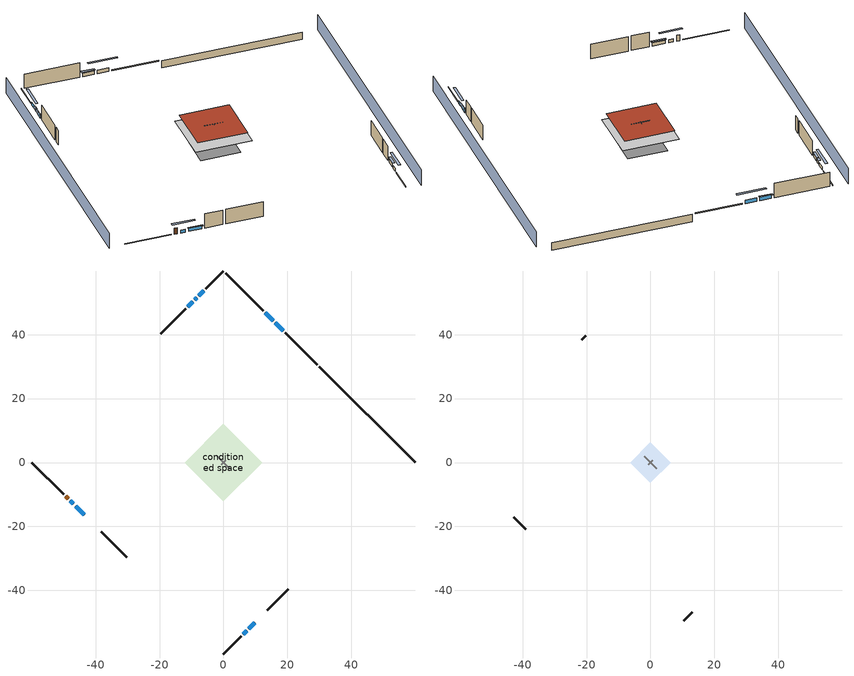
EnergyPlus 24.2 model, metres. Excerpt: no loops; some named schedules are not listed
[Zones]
conditioned space
 floor to garage (Floor1 construction): -6.34,0 0,6.34 6.34,0 0,-6.34 z0.3
 floor adiabatic (AdiabaticFloorConstruction): -12.09,0 0,12.09 12.09,0 0,-12.09 z2.74
 floor foundation (Slab2 construction): -8.55,0 0,8.55 8.55,0 0,-8.55 z-2.13
 wall outside (RimJoist1 construction): 29.3,30.62 19.32,40.59 z0.3:0.61
 wall outside (RimJoist2 construction): 0,-59.92 5.54,-54.38 z0.3:0.61
 wall outside (RimJoist3 construction): -59.92,0 -49.94,-9.98 z0.3:0.61
 wall outside (RimJoist4 construction): 0,59.92 -5.54,54.38 z0.3:0.61
 wall outside (AdiabaticWallConstruction 1): -49.28,-10.64 -48.64,-11.28 z0.3:2.34
 wall outside (AdiabaticWallConstruction): 18.67,41.25 16.21,43.71 / 15.56,44.36 13.1,46.82 / 7.89,-52.03 9.75,-50.17 z0.3:1.46; 6.2,-53.72 7.23,-52.68 / -47.98,-11.94 -46.93,-12.98 z0.3:1.28; -46.28,-13.64 -43.5,-16.42 z0.3:1.37; -6.2,53.72 -7.76,52.15 / -9.62,50.3 -11.19,48.73 z0.3:1.31; -8.42,51.5 -8.97,50.95 z0.3:1.34
 wall outside (Wall3 construction): 12.44,47.48 0.66,59.26 z0.3:5.18
 wall outside (Wall4 construction): 13.64,-46.27 20.19,-39.73 z0.3:5.18
 wall outside (Wall7 construction): -38.31,-21.61 -30.32,-29.6 z0.3:5.18
 wall outside (Wall8 construction): -11.85,48.07 -19.57,40.35 z0.3:5.18
 wall foundation (FoundationWall1 construction): 59.92,0 29.96,29.96 z-2.13:0.3
 wall to garage (Wall5 construction): -1.94,1.94 1.94,-1.94 z0.3:5.18
 wall to garage (Wall6 construction): -0.65,-0.65 0.65,0.65 z0.3:5.18
 window (WindowConstruction): 18.67,41.25 16.21,43.71 z0.3:1.46
 window (WindowConstruction 1): 15.55,44.36 13.1,46.82 z0.3:1.46
 window (WindowConstruction 2): 6.2,-53.72 7.23,-52.69 z0.3:1.28
 window (WindowConstruction 3): 7.89,-52.03 9.74,-50.17 z0.3:1.46
 window (WindowConstruction 4): -47.98,-11.94 -46.94,-12.98 z0.3:1.28
 window (WindowConstruction 5): -46.28,-13.64 -43.5,-16.42 z0.3:1.37
 window (WindowConstruction 6): -6.2,53.72 -7.76,52.16 z0.3:1.31
 window (WindowConstruction 7): -8.42,51.5 -8.97,50.95 z0.3:1.34
 window (WindowConstruction 8): -9.62,50.3 -11.19,48.73 z0.3:1.31
 door (Door): -49.28,-10.64 -48.64,-11.28 z0.3:2.34
 ceiling adiabatic (AdiabaticFloorConstruction): 0,-12.09 12.09,0 0,12.09 -12.09,0 z2.74
 roof outside (Roof1 construction): 0,10.64 -10.64,0 0,-10.64 10.64,0 z5.18
garage
 floor foundation (Slab1 construction): -6.34,0 0,6.34 6.34,0 0,-6.34 z0
 wall outside (Wall1 construction): 10.4,-49.52 12.99,-46.93 z0.3:5.18
 wall outside (Wall2 construction): -42.84,-17.07 -38.97,-20.95 z0.3:5.18
 wall outside (Wall9 construction): -20.23,39.69 -21.52,38.4 z0.3:5.18
shading: 3.23,-63.15 63.15,-3.23 / -3.23,63.15 -63.15,3.23 z0:5.18; 14.27,45.65 20.61,39.31 21.04,39.74 14.7,46.08 z4.21; 12.88,47.04 15.77,44.15 16.2,44.58 13.31,47.47 z1.77; 9.17,-50.75 4.26,-55.66 4.69,-56.09 9.6,-51.18 z4.02; 9.96,-49.96 7.67,-52.24 8.11,-52.68 10.39,-50.39 z1.77; -45,-14.92 -49.92,-10 -50.35,-10.43 -45.43,-15.35 z4.02; -43.29,-16.63 -46.49,-13.42 -46.93,-13.86 -43.72,-17.06 z1.68; -9.7,50.22 -4.26,55.66 -4.69,56.09 -10.13,50.65 z4.05; -9.18,50.74 -8.2,51.71 -8.64,52.14 -9.61,51.17 z1.65; -11.41,48.51 -9.41,50.51 -9.84,50.94 -11.84,48.94 z1.62
[Building]
Building 1: Terrain=Suburbs
[Site:Location]
Portland Intl Arpt_OR: Latitude {deg}=45.59; Longitude {deg}=-122.6; Time Zone {hr}=-8; Elevation {m}=33; Keep Site Location Information=Yes
[Site:GroundTemperature:Shallow]
10.2558, 8.96328, 8.85977, 9.47314, 11.9355, 14.3863, 16.5111, 17.8571, 17.9714, 16.8767, 14.8061, 12.4304
[Site:WaterMainsTemperature]
Calculation Method=Schedule; Temperature Schedule=mains temperature schedule
[Material] Roughness=Rough; Thermal Absorptance=0.9
Name | Thickness {m} | Conductivity {W/m-K} | Density {kg/m3} | Specific Heat {J/kg-K} | Solar Absorptance | Visible Absorptance
asphalt or fiberglass shingles | 0.00635 | 0.162714 | 1121.4 | 1465.45 | 0.85 | 0.85
composite shingle siding | 0.00635 | 0.162714 | 1121.4 | 1465.45 | 0.7 | 0.7
concrete 4.0 in. | 0.1016 | 1.803125 | 2242.8 | 837.4 | 0.7 | 0.7
concrete 8.0 in. | 0.2032 | 1.803125 | 2242.8 | 837.4 | 0.7 | 0.7
door material | 0.04445 | 0.0612267 | 512.64 | 1214.23 | 0.7 | 0.7
floor covering | 0.0127 | 0.0433444 | 54.468 | 1339.84 | 0.6 | 0.6
floor covering 1 | 0.0127 | 0.0450781 | 54.468 | 1339.84 | 0.9 | 0.9
floor rigid ins; wall rigid ins | 0.512978 | 0.029427 | 32.04 | 1214.23 | 0.7 | 0.7
floor stud and cavity | 0.1397 | 0.923637 | 92.3553 | 1139.71 | 0.7 | 0.7
floor stud and cavity 1 | 0.1397 | 1.75129 | 37.0049 | 1207.88 | 0.7 | 0.7
furniture material conditioned space 1; furniture material garage 1 | 0.1524 | 0.115458 | 640.8 | 1214.23 | 0.6 | 0.6
gypsum board | 0.0127 | 0.160291 | 801 | 837.4 | 0.6 | 0.6
gypsum board 1 | 0.0127 | 0.160291 | 801 | 837.4 | 0.7 | 0.7
osb sheathing 0.5 in.; osb sheathing 0.5 in. 1; osb sheathing 0.5 in. 2 | 0.0127 | 0.115458 | 512.64 | 1214.23 | 0.7 | 0.7
osb sheathing 0.75 in. | 0.01905 | 0.115458 | 512.64 | 1214.23 | 0.7 | 0.7
rim joist stud and cavity | 0.0508 | 0.144151 | 50.32683 | 1063.81 | 0.6 | 0.6
roof rigid ins | 0.051816 | 0.029427 | 32.04 | 1214.23 | 0.7 | 0.7
roof stud and cavity | 0.2032 | 0.133729 | 78.34581 | 1123.46 | 0.7 | 0.7
wall stud and cavity | 0.1397 | 0.348479 | 139.0536 | 1170.24 | 0.6 | 0.6
wall stud and cavity 1 | 0.1397 | 0.434317 | 139.0536 | 1170.24 | 0.7 | 0.7
wall stud and cavity 2 | 0.1397 | 0.506836 | 139.0536 | 1170.24 | 0.7 | 0.7
wall stud and cavity 3 | 0.0889 | 0.380278 | 52.3479 | 1209.89 | 0.7 | 0.7
wall stud and cavity 4 | 0.0889 | 0.391764 | 83.0341 | 1211.67 | 0.7 | 0.7
wood siding; wood siding 1 | 0.0254 | 0.102417 | 544.68 | 1172.36 | 0.7 | 0.7
[WindowMaterial:SimpleGlazingSystem]
WindowMaterial: U-Factor {W/m2-K}=2.78222; Solar Heat Gain Coefficient=0.56
[Construction]
AdiabaticFloorConstruction: floor stud and cavity 1, floor rigid ins, osb sheathing 0.75 in., floor covering
AdiabaticWallConstruction: wood siding, wall rigid ins, wall stud and cavity 3, gypsum board
AdiabaticWallConstruction 1: wood siding 1, wall rigid ins, wall stud and cavity 3, gypsum board
Door: door material
Floor1 construction: floor stud and cavity, osb sheathing 0.75 in., floor covering
FoundationWall1 construction: concrete 8.0 in., gypsum board 1
furniture construction conditioned space 1: furniture material conditioned space 1
furniture construction garage 1: furniture material garage 1
PartitionWallConstruction: gypsum board, wall stud and cavity 4, gypsum board
RimJoist1 construction; RimJoist2 construction; RimJoist3 construction; RimJoist4 construction: composite shingle siding, rim joist stud and cavity
Roof1 construction: asphalt or fiberglass shingles, roof rigid ins, osb sheathing 0.75 in., roof stud and cavity, gypsum board
Slab1 construction: concrete 4.0 in.
Slab2 construction: concrete 4.0 in., floor covering 1
Wall1 construction; Wall2 construction: composite shingle siding, osb sheathing 0.5 in., wall stud and cavity
Wall3 construction; Wall4 construction: composite shingle siding, osb sheathing 0.5 in., wall stud and cavity 1, gypsum board
Wall5 construction: osb sheathing 0.5 in. 1, wall stud and cavity 2, gypsum board
Wall6 construction: osb sheathing 0.5 in. 2, wall stud and cavity 2, gypsum board
Wall7 construction; Wall8 construction: composite shingle siding, osb sheathing 0.5 in. 1, wall stud and cavity 1, gypsum board
Wall9 construction: composite shingle siding, osb sheathing 0.5 in. 1, wall stud and cavity
WindowConstruction; WindowConstruction 1; WindowConstruction 2; WindowConstruction 3; WindowConstruction 4; WindowConstruction 5; WindowConstruction 6; WindowConstruction 7; WindowConstruction 8: WindowMaterial
[Zone] Multiplier=1; Part of Total Floor Area=Yes
Name | Volume {m3}
conditioned space | 1265.65
garage | 195.726
[Space]
Name | Zone | Volume {m3}
conditioned space 1 | conditioned space | 1265.65
garage 1 | garage | 195.726
[SurfaceProperty:ExposedFoundationPerimeter] Exposed Perimeter Calculation Method=TotalExposedPerimeter
Name | Total Exposed Perimeter {m}
Slab2 | 42.3672
Slab1 | 21.9456
[SurfaceProperty:IncidentSolarMultiplier] Incident Solar Multiplier=1; Incident Solar Multiplier Schedule=trans schedule winter=0.85 summer=0.7
Window1; Window2; Window3; Window4; Window5; Window6; Window7; Window8; Window9
[InternalMass]
Name | Construction | Zone or ZoneList | Space or SpaceList | Surface Area {m2}
furniture mass conditioned space 1 | furniture construction conditioned space 1 | conditioned space | conditioned space 1 | 207.62
partition wall mass | PartitionWallConstruction | conditioned space | conditioned space 1 | 519.049
furniture mass garage 1 | furniture construction garage 1 | garage | garage 1 | 8.02682
[Lights] Design Level Calculation Method=LightingLevel; Return Air Fraction=0; Fraction Radiant=0.6; Fraction Visible=0.2; Fraction Replaceable=1
Name | Zone or ZoneList or Space or SpaceList | Schedule | Lighting Level {W}
interior lighting | conditioned space 1 | lighting_interior | 3248.39
garage lighting | garage 1 | lighting_garage | 61.4764
[People]
occupants: Zone or ZoneList or Space or SpaceList=conditioned space 1; Number of People Schedule=occupants; Number of People Calculation Method=People; Number of People=2; Fraction Radiant=0.314171; Sensible Heat Fraction=0.56303; Activity Level Schedule=occupants activity schedule; Carbon Dioxide Generation Rate {m3/s-W}=0; Enable ASHRAE 55 Comfort Warnings=No; Mean Radiant Temperature Calculation Type=EnclosureAveraged
[ElectricEquipment] Design Level Calculation Method=EquipmentLevel
Name | Zone or ZoneList or Space or SpaceList | Schedule | Design Level {W} | Fraction Latent | Fraction Radiant | Fraction Lost
ceiling fan | conditioned space 1 | ceiling_fan | 17.6319 | 0 | 0.558 | 0
clothes dryer | conditioned space 1 | clothes_dryer | 4628.13 | 0.015 | 0.081 | 0.85
clothes washer | conditioned space 1 | clothes_washer | 460.882 | 0.03 | 0.162 | 0.7
cooking range | conditioned space 1 | cooking_range | 116.581 | 0.16 | 0.384 | 0.2
dishwasher | conditioned space 1 | dishwasher | 829.527 | 0.3 | 0.18 | 0.4
fridge | conditioned space 1 | fridge schedule | 49.4292 | 0 | 0.6 | 0
mech vent bath fan 0 | conditioned space 1 | mech vent bath fan 0 schedule | 30 | 0 | 0 | 1
mech vent house fan | conditioned space 1 | mech vent house fan schedule | 0 | 0 | 0 | 1
mech vent house fan cfis | conditioned space 1 | mech vent house fan cfis schedule | 0 | 0 | 0 | 0
mech vent range fan 0 | conditioned space 1 | mech vent range fan 0 schedule | 30 | 0 | 0 | 1
misc plug loads | conditioned space 1 | plug_loads_other | 555.55 | 0.021 | 0.558 | 0.049
misc tv | conditioned space 1 | plug_loads_tv | 762.836 | 0 | 0.6 | 0
whole house fan | conditioned space 1 | Always On Discrete | 0 | 0 | 0 | 1
freezer | garage 1 | freezer schedule | 194.914 | 0 | 0.6 | 0
fridge 1 | garage 1 | fridge schedule 1 | 100.822 | 0 | 0.6 | 0
[OtherEquipment] Zone or ZoneList or Space or SpaceList=conditioned space 1; Design Level Calculation Method=EquipmentLevel
Name | Fuel Type | Schedule | Design Level {W} | Fraction Latent | Fraction Radiant | Fraction Lost
clothes dryer 1 | Electricity | clothes_dryer | 0 | 0.015 | 0.081 | 0.85
cooking range 1 | NaturalGas | cooking_range | 3416.65 | 0.16 | 0.384 | 0.2
general water use latent | None | general water use schedule | 44.1266 | 1 | 0 | 0
general water use sensible | None | general water use schedule | -43.4886 | 0 | 0.6 | 0
mech vent house fan latent load; water heater lat | None | Always On Discrete | 0 | 1 | 0 | 0
mech vent house fan sensible load; water heater sens | None | Always On Discrete | 0 | 0 | 0 | 0
water heater energy adjustment1 | Electricity | Always On Discrete | 0.01 | 0 | 0 | 1
[ZoneInfiltration:DesignFlowRate] Zone or ZoneList or Space or SpaceList=conditioned space 1; Schedule=Always On Discrete; Design Flow Rate Calculation Method=Flow/Zone; Design Flow Rate {m3/s}=0
infil flow; natural vent flow; whole house fan flow
[ZoneInfiltration:EffectiveLeakageArea]
infil garage 1: Zone or Space=garage 1; Schedule=Always On Discrete; Effective Air Leakage Area {cm2}=163.102; Stack Coefficient=0.000129147; Wind Coefficient=4.64657e-05
[Foundation:Kiva] Wall Depth Below Slab {m}=0.2032
Name | Initial Indoor Air Temperature {C} | Wall Height Above Grade {m}
Foundation Kiva 1 | 13.4258 | 0.1016
Foundation Kiva 2 | 20.5556 | 0.3048
[Foundation:Kiva:Settings]
Soil Conductivity {W/m-K}=1.3848; Soil Density {kg/m3}=1842.3; Soil Specific Heat {J/kg-K}=418.7; Ground Solar Absorptivity=0.9; Ground Thermal Absorptivity=0.9; Ground Surface Roughness {m}=0.03; Far-Field Width {m}=40; Deep-Ground Boundary Condition=ZeroFlux; Deep-Ground Depth {m}=40; Minimum Cell Dimension {m}=0.2; Maximum Cell Growth Coefficient=3; Simulation Timestep=Timestep
[Exterior:Lights]
exterior lighting: Schedule=exterior lighting schedule; Design Level {W}=87.3025
[EnergyManagementSystem:Sensor]
fridge_tin_s_1: Output:Variable or Output:Meter Index Key=garage; Output:Variable or Output:Meter=Zone Mean Air Temperature
[Schedule:Day:Interval]
trans schedule winter=0.85 summer=0.7 day; trans schedule winter=0.85 summer=0.7 day 2: No, 24:00, 0.85
trans schedule winter=0.85 summer=0.7 day 1: No, 24:00, 0.7
trans schedule winter=0.85 summer=0.7 default day; mech vent bath fan 0 schedule default day; mech vent range fan 0 schedule default day; freezer schedule default day: No, 24:00, 0
mech vent bath fan 0 schedule day: No, 07:00, 0, 08:00, 1, 24:00, 0
mech vent range fan 0 schedule day: No, 18:00, 0, 19:00, 1, 24:00, 0
freezer schedule day: No, 01:00, 0.610949, 02:00, 0.595675, 03:00, 0.580401, 04:00, 0.565128, 06:00, 0.549854, 07:00, 0.580401, 08:00, 0.610949, 10:00, 0.626223, 12:00, 0.610949, 15:00, 0.641496, 16:00, 0.626223, 17:00, 0.672044, 18:00, 0.733139, 19:00, 0.763686, 20:00, 0.733139, 21:00, 0.717865, 22:00, 0.702591, 23:00, 0.672044, 24:00, 0.626223
freezer schedule day 1: No, 01:00, 0.609489, 02:00, 0.594252, 03:00, 0.579015, 04:00, 0.563777, 06:00, 0.54854, 07:00, 0.579015, 08:00, 0.609489, 10:00, 0.624726, 12:00, 0.609489, 15:00, 0.639964, 16:00, 0.624726, 17:00, 0.670438, 18:00, 0.731387, 19:00, 0.761861, 20:00, 0.731387, 21:00, 0.71615, 22:00, 0.700912, 23:00, 0.670438, 24:00, 0.624726
freezer schedule day 2: No, 01:00, 0.791241, 02:00, 0.77146, 03:00, 0.751679, 04:00, 0.731898, 06:00, 0.712117, 07:00, 0.751679, 08:00, 0.791241, 10:00, 0.811022, 12:00, 0.791241, 15:00, 0.830803, 16:00, 0.811022, 17:00, 0.870365, 18:00, 0.949489, 19:00, 0.989051, 20:00, 0.949489, 21:00, 0.929708, 22:00, 0.909927, 23:00, 0.870365, 24:00, 0.811022
[Schedule:Week:Daily]
trans schedule winter=0.85 summer=0.7 Week Rule - Jan1-May26: trans schedule winter=0.85 summer=0.7 day, trans schedule winter=0.85 summer=0.7 day, trans schedule winter=0.85 summer=0.7 day, trans schedule winter=0.85 summer=0.7 day, trans schedule winter=0.85 summer=0.7 day, trans schedule winter=0.85 summer=0.7 day, trans schedule winter=0.85 summer=0.7 day, trans schedule winter=0.85 summer=0.7 default day, trans schedule winter=0.85 summer=0.7 default day, trans schedule winter=0.85 summer=0.7 default day, trans schedule winter=0.85 summer=0.7 default day, trans schedule winter=0.85 summer=0.7 default day
trans schedule winter=0.85 summer=0.7 Week Rule - May27-Jun2: trans schedule winter=0.85 summer=0.7 day, trans schedule winter=0.85 summer=0.7 day, trans schedule winter=0.85 summer=0.7 day, trans schedule winter=0.85 summer=0.7 day, trans schedule winter=0.85 summer=0.7 day, trans schedule winter=0.85 summer=0.7 day 1, trans schedule winter=0.85 summer=0.7 day 1, trans schedule winter=0.85 summer=0.7 default day, trans schedule winter=0.85 summer=0.7 default day, trans schedule winter=0.85 summer=0.7 default day, trans schedule winter=0.85 summer=0.7 default day, trans schedule winter=0.85 summer=0.7 default day
trans schedule winter=0.85 summer=0.7 Week Rule - Jun3-Sep29: trans schedule winter=0.85 summer=0.7 day 1, trans schedule winter=0.85 summer=0.7 day 1, trans schedule winter=0.85 summer=0.7 day 1, trans schedule winter=0.85 summer=0.7 day 1, trans schedule winter=0.85 summer=0.7 day 1, trans schedule winter=0.85 summer=0.7 day 1, trans schedule winter=0.85 summer=0.7 day 1, trans schedule winter=0.85 summer=0.7 default day, trans schedule winter=0.85 summer=0.7 default day, trans schedule winter=0.85 summer=0.7 default day, trans schedule winter=0.85 summer=0.7 default day, trans schedule winter=0.85 summer=0.7 default day
trans schedule winter=0.85 summer=0.7 Week Rule - Sep30-Oct6: trans schedule winter=0.85 summer=0.7 day 1, trans schedule winter=0.85 summer=0.7 day 2, trans schedule winter=0.85 summer=0.7 day 2, trans schedule winter=0.85 summer=0.7 day 2, trans schedule winter=0.85 summer=0.7 day 2, trans schedule winter=0.85 summer=0.7 day 2, trans schedule winter=0.85 summer=0.7 day 2, trans schedule winter=0.85 summer=0.7 default day, trans schedule winter=0.85 summer=0.7 default day, trans schedule winter=0.85 summer=0.7 default day, trans schedule winter=0.85 summer=0.7 default day, trans schedule winter=0.85 summer=0.7 default day
trans schedule winter=0.85 summer=0.7 Week Rule - Oct7-Dec31: trans schedule winter=0.85 summer=0.7 day 2, trans schedule winter=0.85 summer=0.7 day 2, trans schedule winter=0.85 summer=0.7 day 2, trans schedule winter=0.85 summer=0.7 day 2, trans schedule winter=0.85 summer=0.7 day 2, trans schedule winter=0.85 summer=0.7 day 2, trans schedule winter=0.85 summer=0.7 day 2, trans schedule winter=0.85 summer=0.7 default day, trans schedule winter=0.85 summer=0.7 default day, trans schedule winter=0.85 summer=0.7 default day, trans schedule winter=0.85 summer=0.7 default day, trans schedule winter=0.85 summer=0.7 default day
mech vent bath fan 0 schedule Week Rule - Jan1-Dec31: mech vent bath fan 0 schedule day, mech vent bath fan 0 schedule day, mech vent bath fan 0 schedule day, mech vent bath fan 0 schedule day, mech vent bath fan 0 schedule day, mech vent bath fan 0 schedule day, mech vent bath fan 0 schedule day, mech vent bath fan 0 schedule default day, mech vent bath fan 0 schedule default day, mech vent bath fan 0 schedule default day, mech vent bath fan 0 schedule default day, mech vent bath fan 0 schedule default day
mech vent range fan 0 schedule Week Rule - Jan1-Dec31: mech vent range fan 0 schedule day, mech vent range fan 0 schedule day, mech vent range fan 0 schedule day, mech vent range fan 0 schedule day, mech vent range fan 0 schedule day, mech vent range fan 0 schedule day, mech vent range fan 0 schedule day, mech vent range fan 0 schedule default day, mech vent range fan 0 schedule default day, mech vent range fan 0 schedule default day, mech vent range fan 0 schedule default day, mech vent range fan 0 schedule default day
general water use schedule Week Rule - Jan1-Dec31: general water use schedule day, general water use schedule day, general water use schedule day, general water use schedule day, general water use schedule day, general water use schedule day, general water use schedule day, general water use schedule default day, general water use schedule default day, general water use schedule default day, general water use schedule default day, general water use schedule default day
freezer schedule Week Rule - Jan1-Jan27: freezer schedule day, freezer schedule day, freezer schedule day, freezer schedule day, freezer schedule day, freezer schedule day, freezer schedule day, freezer schedule default day, freezer schedule default day, freezer schedule default day, freezer schedule default day, freezer schedule default day
freezer schedule Week Rule - Jan28-Feb3: freezer schedule day, freezer schedule day, freezer schedule day, freezer schedule day, freezer schedule day 1, freezer schedule day 1, freezer schedule day 1, freezer schedule default day, freezer schedule default day, freezer schedule default day, freezer schedule default day, freezer schedule default day
freezer schedule Week Rule - Feb4-Feb24: freezer schedule day 1, freezer schedule day 1, freezer schedule day 1, freezer schedule day 1, freezer schedule day 1, freezer schedule day 1, freezer schedule day 1, freezer schedule default day, freezer schedule default day, freezer schedule default day, freezer schedule default day, freezer schedule default day
freezer schedule Week Rule - Feb25-Mar3: freezer schedule day 1, freezer schedule day 1, freezer schedule day 1, freezer schedule day 1, freezer schedule day 2, freezer schedule day 2, freezer schedule day 2, freezer schedule default day, freezer schedule default day, freezer schedule default day, freezer schedule default day, freezer schedule default day
freezer schedule Week Rule - Mar4-May26: freezer schedule day 2, freezer schedule day 2, freezer schedule day 2, freezer schedule day 2, freezer schedule day 2, freezer schedule day 2, freezer schedule day 2, freezer schedule default day, freezer schedule default day, freezer schedule default day, freezer schedule default day, freezer schedule default day
freezer schedule Week Rule - May27-Jun2: freezer schedule day 2, freezer schedule day 2, freezer schedule day 2, freezer schedule day 2, freezer schedule day 2, freezer schedule day 3, freezer schedule day 3, freezer schedule default day, freezer schedule default day, freezer schedule default day, freezer schedule default day, freezer schedule default day
freezer schedule Week Rule - Jun3-Sep29: freezer schedule day 3, freezer schedule day 3, freezer schedule day 3, freezer schedule day 3, freezer schedule day 3, freezer schedule day 3, freezer schedule day 3, freezer schedule default day, freezer schedule default day, freezer schedule default day, freezer schedule default day, freezer schedule default day
freezer schedule Week Rule - Sep30-Oct6: freezer schedule day 3, freezer schedule day 4, freezer schedule day 4, freezer schedule day 4, freezer schedule day 4, freezer schedule day 4, freezer schedule day 4, freezer schedule default day, freezer schedule default day, freezer schedule default day, freezer schedule default day, freezer schedule default day
freezer schedule Week Rule - Oct7-Oct27: freezer schedule day 4, freezer schedule day 4, freezer schedule day 4, freezer schedule day 4, freezer schedule day 4, freezer schedule day 4, freezer schedule day 4, freezer schedule default day, freezer schedule default day, freezer schedule default day, freezer schedule default day, freezer schedule default day
freezer schedule Week Rule - Oct28-Nov3: freezer schedule day 4, freezer schedule day 4, freezer schedule day 4, freezer schedule day 4, freezer schedule day 5, freezer schedule day 5, freezer schedule day 5, freezer schedule default day, freezer schedule default day, freezer schedule default day, freezer schedule default day, freezer schedule default day
freezer schedule Week Rule - Nov4-Nov24: freezer schedule day 5, freezer schedule day 5, freezer schedule day 5, freezer schedule day 5, freezer schedule day 5, freezer schedule day 5, freezer schedule day 5, freezer schedule default day, freezer schedule default day, freezer schedule default day, freezer schedule default day, freezer schedule default day
freezer schedule Week Rule - Nov25-Dec1: freezer schedule day 5, freezer schedule day 5, freezer schedule day 5, freezer schedule day 5, freezer schedule day 5, freezer schedule day 5, freezer schedule day 6, freezer schedule default day, freezer schedule default day, freezer schedule default day, freezer schedule default day, freezer schedule default day
freezer schedule Week Rule - Dec2-Dec31: freezer schedule day 6, freezer schedule day 6, freezer schedule day 6, freezer schedule day 6, freezer schedule day 6, freezer schedule day 6, freezer schedule day 6, freezer schedule default day, freezer schedule default day, freezer schedule default day, freezer schedule default day, freezer schedule default day
exterior lighting schedule Week Rule - Jan1-Jan27: exterior lighting schedule day, exterior lighting schedule day, exterior lighting schedule day, exterior lighting schedule day, exterior lighting schedule day, exterior lighting schedule day, exterior lighting schedule day, exterior lighting schedule default day, exterior lighting schedule default day, exterior lighting schedule default day, exterior lighting schedule default day, exterior lighting schedule default day
exterior lighting schedule Week Rule - Jan28-Feb3: exterior lighting schedule day, exterior lighting schedule day, exterior lighting schedule day, exterior lighting schedule day, exterior lighting schedule day 1, exterior lighting schedule day 1, exterior lighting schedule day 1, exterior lighting schedule default day, exterior lighting schedule default day, exterior lighting schedule default day, exterior lighting schedule default day, exterior lighting schedule default day
exterior lighting schedule Week Rule - Feb4-Feb24: exterior lighting schedule day 1, exterior lighting schedule day 1, exterior lighting schedule day 1, exterior lighting schedule day 1, exterior lighting schedule day 1, exterior lighting schedule day 1, exterior lighting schedule day 1, exterior lighting schedule default day, exterior lighting schedule default day, exterior lighting schedule default day, exterior lighting schedule default day, exterior lighting schedule default day
exterior lighting schedule Week Rule - Feb25-Mar3: exterior lighting schedule day 1, exterior lighting schedule day 1, exterior lighting schedule day 1, exterior lighting schedule day 1, exterior lighting schedule day 2, exterior lighting schedule day 2, exterior lighting schedule day 2, exterior lighting schedule default day, exterior lighting schedule default day, exterior lighting schedule default day, exterior lighting schedule default day, exterior lighting schedule default day
exterior lighting schedule Week Rule - Mar4-Mar31: exterior lighting schedule day 2, exterior lighting schedule day 2, exterior lighting schedule day 2, exterior lighting schedule day 2, exterior lighting schedule day 2, exterior lighting schedule day 2, exterior lighting schedule day 2, exterior lighting schedule default day, exterior lighting schedule default day, exterior lighting schedule default day, exterior lighting schedule default day, exterior lighting schedule default day
exterior lighting schedule Week Rule - Apr1-Apr28: exterior lighting schedule day 3, exterior lighting schedule day 3, exterior lighting schedule day 3, exterior lighting schedule day 3, exterior lighting schedule day 3, exterior lighting schedule day 3, exterior lighting schedule day 3, exterior lighting schedule default day, exterior lighting schedule default day, exterior lighting schedule default day, exterior lighting schedule default day, exterior lighting schedule default day
exterior lighting schedule Week Rule - Apr29-May5: exterior lighting schedule day 3, exterior lighting schedule day 3, exterior lighting schedule day 4, exterior lighting schedule day 4, exterior lighting schedule day 4, exterior lighting schedule day 4, exterior lighting schedule day 4, exterior lighting schedule default day, exterior lighting schedule default day, exterior lighting schedule default day, exterior lighting schedule default day, exterior lighting schedule default day
exterior lighting schedule Week Rule - May6-May26: exterior lighting schedule day 4, exterior lighting schedule day 4, exterior lighting schedule day 4, exterior lighting schedule day 4, exterior lighting schedule day 4, exterior lighting schedule day 4, exterior lighting schedule day 4, exterior lighting schedule default day, exterior lighting schedule default day, exterior lighting schedule default day, exterior lighting schedule default day, exterior lighting schedule default day
exterior lighting schedule Week Rule - May27-Jun2: exterior lighting schedule day 4, exterior lighting schedule day 4, exterior lighting schedule day 4, exterior lighting schedule day 4, exterior lighting schedule day 4, exterior lighting schedule day 5, exterior lighting schedule day 5, exterior lighting schedule default day, exterior lighting schedule default day, exterior lighting schedule default day, exterior lighting schedule default day, exterior lighting schedule default day
exterior lighting schedule Week Rule - Jun3-Jun30: exterior lighting schedule day 5, exterior lighting schedule day 5, exterior lighting schedule day 5, exterior lighting schedule day 5, exterior lighting schedule day 5, exterior lighting schedule day 5, exterior lighting schedule day 5, exterior lighting schedule default day, exterior lighting schedule default day, exterior lighting schedule default day, exterior lighting schedule default day, exterior lighting schedule default day
exterior lighting schedule Week Rule - Jul1-Jul28: exterior lighting schedule day 6, exterior lighting schedule day 6, exterior lighting schedule day 6, exterior lighting schedule day 6, exterior lighting schedule day 6, exterior lighting schedule day 6, exterior lighting schedule day 6, exterior lighting schedule default day, exterior lighting schedule default day, exterior lighting schedule default day, exterior lighting schedule default day, exterior lighting schedule default day
exterior lighting schedule Week Rule - Jul29-Aug4: exterior lighting schedule day 6, exterior lighting schedule day 6, exterior lighting schedule day 6, exterior lighting schedule day 7, exterior lighting schedule day 7, exterior lighting schedule day 7, exterior lighting schedule day 7, exterior lighting schedule default day, exterior lighting schedule default day, exterior lighting schedule default day, exterior lighting schedule default day, exterior lighting schedule default day
exterior lighting schedule Week Rule - Aug5-Aug25: exterior lighting schedule day 7, exterior lighting schedule day 7, exterior lighting schedule day 7, exterior lighting schedule day 7, exterior lighting schedule day 7, exterior lighting schedule day 7, exterior lighting schedule day 7, exterior lighting schedule default day, exterior lighting schedule default day, exterior lighting schedule default day, exterior lighting schedule default day, exterior lighting schedule default day
exterior lighting schedule Week Rule - Aug26-Sep1: exterior lighting schedule day 7, exterior lighting schedule day 7, exterior lighting schedule day 7, exterior lighting schedule day 7, exterior lighting schedule day 7, exterior lighting schedule day 7, exterior lighting schedule day 8, exterior lighting schedule default day, exterior lighting schedule default day, exterior lighting schedule default day, exterior lighting schedule default day, exterior lighting schedule default day
exterior lighting schedule Week Rule - Sep2-Sep29: exterior lighting schedule day 8, exterior lighting schedule day 8, exterior lighting schedule day 8, exterior lighting schedule day 8, exterior lighting schedule day 8, exterior lighting schedule day 8, exterior lighting schedule day 8, exterior lighting schedule default day, exterior lighting schedule default day, exterior lighting schedule default day, exterior lighting schedule default day, exterior lighting schedule default day
exterior lighting schedule Week Rule - Sep30-Oct6: exterior lighting schedule day 8, exterior lighting schedule day 9, exterior lighting schedule day 9, exterior lighting schedule day 9, exterior lighting schedule day 9, exterior lighting schedule day 9, exterior lighting schedule day 9, exterior lighting schedule default day, exterior lighting schedule default day, exterior lighting schedule default day, exterior lighting schedule default day, exterior lighting schedule default day
exterior lighting schedule Week Rule - Oct7-Oct27: exterior lighting schedule day 9, exterior lighting schedule day 9, exterior lighting schedule day 9, exterior lighting schedule day 9, exterior lighting schedule day 9, exterior lighting schedule day 9, exterior lighting schedule day 9, exterior lighting schedule default day, exterior lighting schedule default day, exterior lighting schedule default day, exterior lighting schedule default day, exterior lighting schedule default day
exterior lighting schedule Week Rule - Oct28-Nov3: exterior lighting schedule day 9, exterior lighting schedule day 9, exterior lighting schedule day 9, exterior lighting schedule day 9, exterior lighting schedule day 10, exterior lighting schedule day 10, exterior lighting schedule day 10, exterior lighting schedule default day, exterior lighting schedule default day, exterior lighting schedule default day, exterior lighting schedule default day, exterior lighting schedule default day
exterior lighting schedule Week Rule - Nov4-Nov24: exterior lighting schedule day 10, exterior lighting schedule day 10, exterior lighting schedule day 10, exterior lighting schedule day 10, exterior lighting schedule day 10, exterior lighting schedule day 10, exterior lighting schedule day 10, exterior lighting schedule default day, exterior lighting schedule default day, exterior lighting schedule default day, exterior lighting schedule default day, exterior lighting schedule default day
exterior lighting schedule Week Rule - Nov25-Dec1: exterior lighting schedule day 10, exterior lighting schedule day 10, exterior lighting schedule day 10, exterior lighting schedule day 10, exterior lighting schedule day 10, exterior lighting schedule day 10, exterior lighting schedule day 11, exterior lighting schedule default day, exterior lighting schedule default day, exterior lighting schedule default day, exterior lighting schedule default day, exterior lighting schedule default day
exterior lighting schedule Week Rule - Dec2-Dec31: exterior lighting schedule day 11, exterior lighting schedule day 11, exterior lighting schedule day 11, exterior lighting schedule day 11, exterior lighting schedule day 11, exterior lighting schedule day 11, exterior lighting schedule day 11, exterior lighting schedule default day, exterior lighting schedule default day, exterior lighting schedule default day, exterior lighting schedule default day, exterior lighting schedule default day
[Schedule:Year]
trans schedule winter=0.85 summer=0.7: trans schedule winter=0.85 summer=0.7 Week Rule - Jan1-May26, 1, 1, 5, 26, trans schedule winter=0.85 summer=0.7 Week Rule - May27-Jun2, 5, 27, 6, 2, trans schedule winter=0.85 summer=0.7 Week Rule - Jun3-Sep29, 6, 3, 9, 29, trans schedule winter=0.85 summer=0.7 Week Rule - Sep30-Oct6, 9, 30, 10, 6, trans schedule winter=0.85 summer=0.7 Week Rule - Oct7-Dec31, 10, 7, 12, 31
mech vent bath fan 0 schedule: mech vent bath fan 0 schedule Week Rule - Jan1-Dec31, 1, 1, 12, 31
mech vent range fan 0 schedule: mech vent range fan 0 schedule Week Rule - Jan1-Dec31, 1, 1, 12, 31
general water use schedule: general water use schedule Week Rule - Jan1-Dec31, 1, 1, 12, 31
freezer schedule: freezer schedule Week Rule - Jan1-Jan27, 1, 1, 1, 27, freezer schedule Week Rule - Jan28-Feb3, 1, 28, 2, 3, freezer schedule Week Rule - Feb4-Feb24, 2, 4, 2, 24, freezer schedule Week Rule - Feb25-Mar3, 2, 25, 3, 3, freezer schedule Week Rule - Mar4-May26, 3, 4, 5, 26, freezer schedule Week Rule - May27-Jun2, 5, 27, 6, 2, freezer schedule Week Rule - Jun3-Sep29, 6, 3, 9, 29, freezer schedule Week Rule - Sep30-Oct6, 9, 30, 10, 6, freezer schedule Week Rule - Oct7-Oct27, 10, 7, 10, 27, freezer schedule Week Rule - Oct28-Nov3, 10, 28, 11, 3, freezer schedule Week Rule - Nov4-Nov24, 11, 4, 11, 24, freezer schedule Week Rule - Nov25-Dec1, 11, 25, 12, 1, freezer schedule Week Rule - Dec2-Dec31, 12, 2, 12, 31
exterior lighting schedule: exterior lighting schedule Week Rule - Jan1-Jan27, 1, 1, 1, 27, exterior lighting schedule Week Rule - Jan28-Feb3, 1, 28, 2, 3, exterior lighting schedule Week Rule - Feb4-Feb24, 2, 4, 2, 24, exterior lighting schedule Week Rule - Feb25-Mar3, 2, 25, 3, 3, exterior lighting schedule Week Rule - Mar4-Mar31, 3, 4, 3, 31, exterior lighting schedule Week Rule - Apr1-Apr28, 4, 1, 4, 28, exterior lighting schedule Week Rule - Apr29-May5, 4, 29, 5, 5, exterior lighting schedule Week Rule - May6-May26, 5, 6, 5, 26, exterior lighting schedule Week Rule - May27-Jun2, 5, 27, 6, 2, exterior lighting schedule Week Rule - Jun3-Jun30, 6, 3, 6, 30, exterior lighting schedule Week Rule - Jul1-Jul28, 7, 1, 7, 28, exterior lighting schedule Week Rule - Jul29-Aug4, 7, 29, 8, 4, exterior lighting schedule Week Rule - Aug5-Aug25, 8, 5, 8, 25, exterior lighting schedule Week Rule - Aug26-Sep1, 8, 26, 9, 1, exterior lighting schedule Week Rule - Sep2-Sep29, 9, 2, 9, 29, exterior lighting schedule Week Rule - Sep30-Oct6, 9, 30, 10, 6, exterior lighting schedule Week Rule - Oct7-Oct27, 10, 7, 10, 27, exterior lighting schedule Week Rule - Oct28-Nov3, 10, 28, 11, 3, exterior lighting schedule Week Rule - Nov4-Nov24, 11, 4, 11, 24, exterior lighting schedule Week Rule - Nov25-Dec1, 11, 25, 12, 1, exterior lighting schedule Week Rule - Dec2-Dec31, 12, 2, 12, 31
[Schedule:File] File=in.schedules.csv; Rows to Skip at Top=1; Number of Hours of Data=8760; Column Separator=Comma; Interpolate to Timestep=Yes; Minutes per Item=15; Adjust Schedule for Daylight Savings=Yes
Name | Column Number
lighting_interior | 5
occupants | 1
ceiling_fan | 4
clothes_dryer | 11
clothes_washer | 10
cooking_range | 12
dishwasher | 8
plug_loads_other | 2
plug_loads_tv | 3
lighting_garage | 6
[Schedule:Constant]
Name | Hourly Value
occupants activity schedule | 117.228
fridge schedule; fridge schedule 1 | 0
mech vent house fan schedule; mech vent house fan cfis schedule; Always On Discrete | 1
[Schedule:Compact]
mains temperature schedule: Through: 01/01, For: AllDays, Until: 24:00, 13.0633, Through: 01/02, For: AllDays, Until: 24:00, 13.0189, Through: 01/03, For: AllDays, Until: 24:00, 12.975, Through: 01/04, For: AllDays, Until: 24:00, 12.9328, Through: 01/05, For: AllDays, Until: 24:00, 12.8917, Through: 01/06, For: AllDays, Until: 24:00, 12.8517, Through: 01/07, For: AllDays, Until: 24:00, 12.8122, Through: 01/08, For: AllDays, Until: 24:00, 12.7744, Through: 01/09, For: AllDays, Until: 24:00, 12.7378, Through: 01/10, For: AllDays, Until: 24:00, 12.7017, Through: 01/11, For: AllDays, Until: 24:00, 12.6672, Through: 01/12, For: AllDays, Until: 24:00, 12.6339, Through: 01/13, For: AllDays, Until: 24:00, 12.6017, Through: 01/14, For: AllDays, Until: 24:00, 12.5706, Through: 01/15, For: AllDays, Until: 24:00, 12.5411, Through: 01/16, For: AllDays, Until: 24:00, 12.5122, Through: 01/17, For: AllDays, Until: 24:00, 12.485, Through: 01/18, For: AllDays, Until: 24:00, 12.4583, Through: 01/19, For: AllDays, Until: 24:00, 12.4333, Through: 01/20, For: AllDays, Until: 24:00, 12.41, Through: 01/21, For: AllDays, Until: 24:00, 12.3872, Through: 01/22, For: AllDays, Until: 24:00, 12.3661, Through: 01/23, For: AllDays, Until: 24:00, 12.3456, Through: 01/24, For: AllDays, Until: 24:00, 12.3272, Through: 01/25, For: AllDays, Until: 24:00, 12.3094, Through: 01/26, For: AllDays, Until: 24:00, 12.2933, Through: 01/27, For: AllDays, Until: 24:00, 12.2783, Through: 01/28, For: AllDays, Until: 24:00, 12.2644, Through: 01/29, For: AllDays, Until: 24:00, 12.2517, Through: 01/30, For: AllDays, Until: 24:00, 12.2406, Through: 01/31, For: AllDays, Until: 24:00, 12.2306, Through: 02/01, For: AllDays, Until: 24:00, 12.2222, Through: 02/02, For: AllDays, Until: 24:00, 12.215, Through: 02/03, For: AllDays, Until: 24:00, 12.2089, Through: 02/04, For: AllDays, Until: 24:00, 12.2039, Through: 02/05, For: AllDays, Until: 24:00, 12.2006, Through: 02/06, For: AllDays, Until: 24:00, 12.1983, Through: 02/07, For: AllDays, Until: 24:00, 12.1978, Through: 02/08, For: AllDays, Until: 24:00, 12.1978, Through: 02/09, For: AllDays, Until: 24:00, 12.2, Through: 02/10, For: AllDays, Until: 24:00, 12.2028, Through: 02/11, For: AllDays, Until: 24:00, 12.2072, Through: 02/12, For: AllDays, Until: 24:00, 12.2128, Through: 02/13, For: AllDays, Until: 24:00, 12.2194, Through: 02/14, For: AllDays, Until: 24:00, 12.2278, Through: 02/15, For: AllDays, Until: 24:00, 12.2372, Through: 02/16, For: AllDays, Until: 24:00, 12.2483, Through: 02/17, For: AllDays, Until: 24:00, 12.26, Through: 02/18, For: AllDays, Until: 24:00, 12.2733, Through: 02/19, For: AllDays, Until: 24:00, 12.2883, Through: 02/20, For: AllDays, Until: 24:00, 12.3039, Through: 02/21, For: AllDays, Until: 24:00, 12.3211, Through: 02/22, For: AllDays, Until: 24:00, 12.3394, Through: 02/23, For: AllDays, Until: 24:00, 12.3594, Through: 02/24, For: AllDays, Until: 24:00, 12.38, Through: 02/25, For: AllDays, Until: 24:00, 12.4022, Through: 02/26, For: AllDays, Until: 24:00, 12.4256, Through: 02/27, For: AllDays, Until: 24:00, 12.4506, Through: 02/28, For: AllDays, Until: 24:00, 12.4761, Through: 03/01, For: AllDays, Until: 24:00, 12.5033, Through: 03/02, For: AllDays, Until: 24:00, 12.5317, Through: 03/03, For: AllDays, Until: 24:00, 12.5611, Through: 03/04, For: AllDays, Until: 24:00, 12.5917, Through: 03/05, For: AllDays, Until: 24:00, 12.6233, Through: 03/06, For: AllDays, Until: 24:00, 12.6567, Through: 03/07, For: AllDays, Until: 24:00, 12.6906, Through: 03/08, For: AllDays, Until: 24:00, 12.7261, Through: 03/09, For: AllDays, Until: 24:00, 12.7628, Through: 03/10, For: AllDays, Until: 24:00, 12.8, Through: 03/11, For: AllDays, Until: 24:00, 12.8389, Through: 03/12, For: AllDays, Until: 24:00, 12.8789, Through: 03/13, For: AllDays, Until: 24:00, 12.9194, Through: 03/14, For: AllDays, Until: 24:00, 12.9617, Through: 03/15, For: AllDays, Until: 24:00, 13.0044, Through: 03/16, For: AllDays, Until: 24:00, 13.0489, Through: 03/17, For: AllDays, Until: 24:00, 13.0939, Through: 03/18, For: AllDays, Until: 24:00, 13.14, Through: 03/19, For: AllDays, Until: 24:00, 13.1872, Through: 03/20, For: AllDays, Until: 24:00, 13.2356, Through: 03/21, For: AllDays, Until: 24:00, 13.285, Through: 03/22, For: AllDays, Until: 24:00, 13.335, Through: 03/23, For: AllDays, Until: 24:00, 13.3861, Through: 03/24, For: AllDays, Until: 24:00, 13.4383, Through: 03/25, For: AllDays, Until: 24:00, 13.4911, Through: 03/26, For: AllDays, Until: 24:00, 13.545, Through: 03/27, For: AllDays, Until: 24:00, 13.6, Through: 03/28, For: AllDays, Until: 24:00, 13.6556, Through: 03/29, For: AllDays, Until: 24:00, 13.7122, Through: 03/30, For: AllDays, Until: 24:00, 13.77, Through: 03/31, For: AllDays, Until: 24:00, 13.8283, Through: 04/01, For: AllDays, Until: 24:00, 13.8872, Through: 04/02, For: AllDays, Until: 24:00, 13.9472, Through: 04/03, For: AllDays, Until: 24:00, 14.0078, Through: 04/04, For: AllDays, Until: 24:00, 14.0689, Through: 04/05, For: AllDays, Until: 24:00, 14.1311, Through: 04/06, For: AllDays, Until: 24:00, 14.1944, Through: 04/07, For: AllDays, Until: 24:00, 14.2578, Through: 04/08, For: AllDays, Until: 24:00, 14.3222, Through: 04/09, For: AllDays, Until: 24:00, 14.3872, Through: 04/10, For: AllDays, Until: 24:00, 14.4528, Through: 04/11, For: AllDays, Until: 24:00, 14.5189, Through: 04/12, For: AllDays, Until: 24:00, 14.5856, Through: 04/13, For: AllDays, Until: 24:00, 14.6533, Through: 04/14, For: AllDays, Until: 24:00, 14.7211, Through: 04/15, For: AllDays, Until: 24:00, 14.7894, Through: 04/16, For: AllDays, Until: 24:00, 14.8589, Through: 04/17, For: AllDays, Until: 24:00, 14.9283, Through: 04/18, For: AllDays, Until: 24:00, 14.9983, Through: 04/19, For: AllDays, Until: 24:00, 15.0689, Through: 04/20, For: AllDays, Until: 24:00, 15.14, Through: 04/21, For: AllDays, Until: 24:00, 15.2111, Through: 04/22, For: AllDays, Until: 24:00, 15.2833, Through: 04/23, For: AllDays, Until: 24:00, 15.3556, Through: 04/24, For: AllDays, Until: 24:00, 15.4278, Through: 04/25, For: AllDays, Until: 24:00, 15.5006, Through: 04/26, For: AllDays, Until: 24:00, 15.5739, Through: 04/27, For: AllDays, Until: 24:00, 15.6478, Through: 04/28, For: AllDays, Until: 24:00, 15.7211, Through: 04/29, For: AllDays, Until: 24:00, 15.7956, Through: 04/30, For: AllDays, Until: 24:00, 15.8694, Through: 05/01, For: AllDays, Until: 24:00, 15.9439, Through: 05/02, For: AllDays, Until: 24:00, 16.0189, Through: 05/03, For: AllDays, Until: 24:00, 16.0939, Through: 05/04, For: AllDays, Until: 24:00, 16.1689, Through: 05/05, For: AllDays, Until: 24:00, 16.2439, Through: 05/06, For: AllDays, Until: 24:00, 16.3189, Through: 05/07, For: AllDays, Until: 24:00, 16.3944, Through: 05/08, For: AllDays, Until: 24:00, 16.4694, Through: 05/09, For: AllDays, Until: 24:00, 16.545, Through: 05/10, For: AllDays, Until: 24:00, 16.6206, Through: 05/11, For: AllDays, Until: 24:00, 16.6956, Through: 05/12, For: AllDays, Until: 24:00, 16.7711, Through: 05/13, For: AllDays, Until: 24:00, 16.8461, Through: 05/14, For: AllDays, Until: 24:00, 16.9217, Through: 05/15, For: AllDays, Until: 24:00, 16.9967, Through: 05/16, For: AllDays, Until: 24:00, 17.0717, Through: 05/17, For: AllDays, Until: 24:00, 17.1467, Through: 05/18, For: AllDays, Until: 24:00, 17.2211, Through: 05/19, For: AllDays, Until: 24:00, 17.2956, Through: 05/20, For: AllDays, Until: 24:00, 17.37, Through: 05/21, For: AllDays, Until: 24:00, 17.4439, Through: 05/22, For: AllDays, Until: 24:00, 17.5178, Through: 05/23, For: AllDays, Until: 24:00, 17.5911, Through: 05/24, For: AllDays, Until: 24:00, 17.6644, Through: 05/25, For: AllDays, Until: 24:00, 17.7372, Through: 05/26, For: AllDays, Until: 24:00, 17.8094, Through: 05/27, For: AllDays, Until: 24:00, 17.8817, Through: 05/28, For: AllDays, Until: 24:00, 17.9533, Through: 05/29, For: AllDays, Until: 24:00, 18.025, Through: 05/30, For: AllDays, Until: 24:00, 18.0961, Through: 05/31, For: AllDays, Until: 24:00, 18.1661, Through: 06/01, For: AllDays, Until: 24:00, 18.2361, Through: 06/02, For: AllDays, Until: 24:00, 18.3061, Through: 06/03, For: AllDays, Until: 24:00, 18.375, Through: 06/04, For: AllDays, Until: 24:00, 18.4433, Through: 06/05, For: AllDays, Until: 24:00, 18.5111, Through: 06/06, For: AllDays, Until: 24:00, 18.5789, Through: 06/07, For: AllDays, Until: 24:00, 18.6456, Through: 06/08, For: AllDays, Until: 24:00, 18.7117, Through: 06/09, For: AllDays, Until: 24:00, 18.7772, Through: 06/10, For: AllDays, Until: 24:00, 18.8417, Through: 06/11, For: AllDays, Until: 24:00, 18.9061, Through: 06/12, For: AllDays, Until: 24:00, 18.9694, Through: 06/13, For: AllDays, Until: 24:00, 19.0322, Through: 06/14, For: AllDays, Until: 24:00, 19.0944, Through: 06/15, For: AllDays, Until: 24:00, 19.1556, Through: 06/16, For: AllDays, Until: 24:00, 19.2167, Through: 06/17, For: AllDays, Until: 24:00, 19.2761, Through: 06/18, For: AllDays, Until: 24:00, 19.335, Through: 06/19, For: AllDays, Until: 24:00, 19.3933, Through: 06/20, For: AllDays, Until: 24:00, 19.4506, Through: 06/21, For: AllDays, Until: 24:00, 19.5072, Through: 06/22, For: AllDays, Until: 24:00, 19.5628, Through: 06/23, For: AllDays, Until: 24:00, 19.6172, Through: 06/24, For: AllDays, Until: 24:00, 19.6711, Through: 06/25, For: AllDays, Until: 24:00, 19.7244, Through: 06/26, For: AllDays, Until: 24:00, 19.7761, Through: 06/27, For: AllDays, Until: 24:00, 19.8272, Through: 06/28, For: AllDays, Until: 24:00, 19.8772, Through: 06/29, For: AllDays, Until: 24:00, 19.9267, Through: 06/30, For: AllDays, Until: 24:00, 19.9744, Through: 07/01, For: AllDays, Until: 24:00, 20.0217, Through: 07/02, For: AllDays, Until: 24:00, 20.0678, Through: 07/03, For: AllDays, Until: 24:00, 20.1128, Through: 07/04, For: AllDays, Until: 24:00, 20.1567, Through: 07/05, For: AllDays, Until: 24:00, 20.1994, Through: 07/06, For: AllDays, Until: 24:00, 20.2417, Through: 07/07, For: AllDays, Until: 24:00, 20.2822, Through: 07/08, For: AllDays, Until: 24:00, 20.3222, Through: 07/09, For: AllDays, Until: 24:00, 20.3606, Through: 07/10, For: AllDays, Until: 24:00, 20.3978, Through: 07/11, For: AllDays, Until: 24:00, 20.4344, Through: 07/12, For: AllDays, Until: 24:00, 20.4694, Through: 07/13, For: AllDays, Until: 24:00, 20.5033, Through: 07/14, For: AllDays, Until: 24:00, 20.5367, Through: 07/15, For: AllDays, Until: 24:00, 20.5683, Through: 07/16, For: AllDays, Until: 24:00, 20.5983, Through: 07/17, For: AllDays, Until: 24:00, 20.6278, Through: 07/18, For: AllDays, Until: 24:00, 20.6561, Through: 07/19, For: AllDays, Until: 24:00, 20.6828, Through: 07/20, For: AllDays, Until: 24:00, 20.7089, Through: 07/21, For: AllDays, Until: 24:00, 20.7333, Through: 07/22, For: AllDays, Until: 24:00, 20.7561, Through: 07/23, For: AllDays, Until: 24:00, 20.7783, Through: 07/24, For: AllDays, Until: 24:00, 20.7989, Through: 07/25, For: AllDays, Until: 24:00, 20.8189, Through: 07/26, For: AllDays, Until: 24:00, 20.8367, Through: 07/27, For: AllDays, Until: 24:00, 20.8539, Through: 07/28, For: AllDays, Until: 24:00, 20.8694, Through: 07/29, For: AllDays, Until: 24:00, 20.8839, Through: 07/30, For: AllDays, Until: 24:00, 20.8972, Through: 07/31, For: AllDays, Until: 24:00, 20.9094, Through: 08/01, For: AllDays, Until: 24:00, 20.92, Through: 08/02, For: AllDays, Until: 24:00, 20.9289, Through: 08/03, For: AllDays, Until: 24:00, 20.9372, Through: 08/04, For: AllDays, Until: 24:00, 20.9439, Through: 08/05, For: AllDays, Until: 24:00, 20.9494, Through: 08/06, For: AllDays, Until: 24:00, 20.9533, Through: 08/07, For: AllDays, Until: 24:00, 20.9567, Through: 08/08, For: AllDays, Until: 24:00, 20.9578, Through: 08/09, For: AllDays, Until: 24:00, 20.9583, Through: 08/10, For: AllDays, Until: 24:00, 20.9572, Through: 08/11, For: AllDays, Until: 24:00, 20.955, Through: 08/12, For: AllDays, Until: 24:00, 20.9511, Through: 08/13, For: AllDays, Until: 24:00, 20.9467, Through: 08/14, For: AllDays, Until: 24:00, 20.94, Through: 08/15, For: AllDays, Until: 24:00, 20.9328, Through: 08/16, For: AllDays, Until: 24:00, 20.9239, Through: 08/17, For: AllDays, Until: 24:00, 20.9139, Through: 08/18, For: AllDays, Until: 24:00, 20.9028, Through: 08/19, For: AllDays, Until: 24:00, 20.89, Through: 08/20, For: AllDays, Until: 24:00, 20.8761, Through: 08/21, For: AllDays, Until: 24:00, 20.8611, Through: 08/22, For: AllDays, Until: 24:00, 20.8444, Through: 08/23, For: AllDays, Until: 24:00, 20.8267, Through: 08/24, For: AllDays, Until: 24:00, 20.8078, Through: 08/25, For: AllDays, Until: 24:00, 20.7872, Through: 08/26, For: AllDays, Until: 24:00, 20.7661, Through: 08/27, For: AllDays, Until: 24:00, 20.7433, Through: 08/28, For: AllDays, Until: 24:00, 20.7194, Through: 08/29, For: AllDays, Until: 24:00, 20.6944, Through: 08/30, For: AllDays, Until: 24:00, 20.6678, Through: 08/31, For: AllDays, Until: 24:00, 20.64, Through: 09/01, For: AllDays, Until: 24:00, 20.6111, Through: 09/02, For: AllDays, Until: 24:00, 20.5811, Through: 09/03, For: AllDays, Until: 24:00, 20.55, Through: 09/04, For: AllDays, Until: 24:00, 20.5178, Through: 09/05, For: AllDays, Until: 24:00, 20.4844, Through: 09/06, For: AllDays, Until: 24:00, 20.4494, Through: 09/07, For: AllDays, Until: 24:00, 20.4139, Through: 09/08, For: AllDays, Until: 24:00, 20.3767, Through: 09/09, For: AllDays, Until: 24:00, 20.3389, Through: 09/10, For: AllDays, Until: 24:00, 20.2994, Through: 09/11, For: AllDays, Until: 24:00, 20.2594, Through: 09/12, For: AllDays, Until: 24:00, 20.2178, Through: 09/13, For: AllDays, Until: 24:00, 20.1756, Through: 09/14, For: AllDays, Until: 24:00, 20.1317, Through: 09/15, For: AllDays, Until: 24:00, 20.0872, Through: 09/16, For: AllDays, Until: 24:00, 20.0417, Through: 09/17, For: AllDays, Until: 24:00, 19.995, Through: 09/18, For: AllDays, Until: 24:00, 19.9472, Through: 09/19, For: AllDays, Until: 24:00, 19.8983, Through: 09/20, For: AllDays, Until: 24:00, 19.8489, Through: 09/21, For: AllDays, Until: 24:00, 19.7983, Through: 09/22, For: AllDays, Until: 24:00, 19.7467, Through: 09/23, For: AllDays, Until: 24:00, 19.6944, Through: 09/24, For: AllDays, Until: 24:00, 19.6406, Through: 09/25, For: AllDays, Until: 24:00, 19.5867, Through: 09/26, For: AllDays, Until: 24:00, 19.5311, Through: 09/27, For: AllDays, Until: 24:00, 19.475, Through: 09/28, For: AllDays, Until: 24:00, 19.4183, Through: 09/29, For: AllDays, Until: 24:00, 19.3606, Through: 09/30, For: AllDays, Until: 24:00, 19.3017, Through: 10/01, For: AllDays, Until: 24:00, 19.2422, Through: 10/02, For: AllDays, Until: 24:00, 19.1822, Through: 10/03, For: AllDays, Until: 24:00, 19.1211, Through: 10/04, For: AllDays, Until: 24:00, 19.0594, Through: 10/05, For: AllDays, Until: 24:00, 18.9967, Through: 10/06, For: AllDays, Until: 24:00, 18.9333, Through: 10/07, For: AllDays, Until: 24:00, 18.8694, Through: 10/08, For: AllDays, Until: 24:00, 18.805, Through: 10/09, For: AllDays, Until: 24:00, 18.74, Through: 10/10, For: AllDays, Until: 24:00, 18.6739, Through: 10/11, For: AllDays, Until: 24:00, 18.6072, Through: 10/12, For: AllDays, Until: 24:00, 18.5406, Through: 10/13, For: AllDays, Until: 24:00, 18.4728, Through: 10/14, For: AllDays, Until: 24:00, 18.4044, Through: 10/15, For: AllDays, Until: 24:00, 18.3356, Through: 10/16, For: AllDays, Until: 24:00, 18.2661, Through: 10/17, For: AllDays, Until: 24:00, 18.1967, Through: 10/18, For: AllDays, Until: 24:00, 18.1261, Through: 10/19, For: AllDays, Until: 24:00, 18.0556, Through: 10/20, For: AllDays, Until: 24:00, 17.9844, Through: 10/21, For: AllDays, Until: 24:00, 17.9128, Through: 10/22, For: AllDays, Until: 24:00, 17.8406, Through: 10/23, For: AllDays, Until: 24:00, 17.7683, Through: 10/24, For: AllDays, Until: 24:00, 17.6956, Through: 10/25, For: AllDays, Until: 24:00, 17.6228, Through: 10/26, For: AllDays, Until: 24:00, 17.5494, Through: 10/27, For: AllDays, Until: 24:00, 17.4756, Through: 10/28, For: AllDays, Until: 24:00, 17.4017, Through: 10/29, For: AllDays, Until: 24:00, 17.3278, Through: 10/30, For: AllDays, Until: 24:00, 17.2533, Through: 10/31, For: AllDays, Until: 24:00, 17.1789, Through: 11/01, For: AllDays, Until: 24:00, 17.1039, Through: 11/02, For: AllDays, Until: 24:00, 17.0289, Through: 11/03, For: AllDays, Until: 24:00, 16.9539, Through: 11/04, For: AllDays, Until: 24:00, 16.8789, Through: 11/05, For: AllDays, Until: 24:00, 16.8033, Through: 11/06, For: AllDays, Until: 24:00, 16.7283, Through: 11/07, For: AllDays, Until: 24:00, 16.6528, Through: 11/08, For: AllDays, Until: 24:00, 16.5772, Through: 11/09, For: AllDays, Until: 24:00, 16.5022, Through: 11/10, For: AllDays, Until: 24:00, 16.4267, Through: 11/11, For: AllDays, Until: 24:00, 16.3517, Through: 11/12, For: AllDays, Until: 24:00, 16.2761, Through: 11/13, For: AllDays, Until: 24:00, 16.2011, Through: 11/14, For: AllDays, Until: 24:00, 16.1261, Through: 11/15, For: AllDays, Until: 24:00, 16.0511, Through: 11/16, For: AllDays, Until: 24:00, 15.9761, Through: 11/17, For: AllDays, Until: 24:00, 15.9017, Through: 11/18, For: AllDays, Until: 24:00, 15.8272, Through: 11/19, For: AllDays, Until: 24:00, 15.7533, Through: 11/20, For: AllDays, Until: 24:00, 15.6794, Through: 11/21, For: AllDays, Until: 24:00, 15.6056, Through: 11/22, For: AllDays, Until: 24:00, 15.5322, Through: 11/23, For: AllDays, Until: 24:00, 15.4594, Through: 11/24, For: AllDays, Until: 24:00, 15.3867, Through: 11/25, For: AllDays, Until: 24:00, 15.3144, Through: 11/26, For: AllDays, Until: 24:00, 15.2422, Through: 11/27, For: AllDays, Until: 24:00, 15.1706, Through: 11/28, For: AllDays, Until: 24:00, 15.0994, Through: 11/29, For: AllDays, Until: 24:00, 15.0289, Through: 11/30, For: AllDays, Until: 24:00, 14.9583, Through: 12/01, For: AllDays, Until: 24:00, 14.8889, Through: 12/02, For: AllDays, Until: 24:00, 14.8194, Through: 12/03, For: AllDays, Until: 24:00, 14.7506, Through: 12/04, For: AllDays, Until: 24:00, 14.6822, Through: 12/05, For: AllDays, Until: 24:00, 14.6144, Through: 12/06, For: AllDays, Until: 24:00, 14.5478, Through: 12/07, For: AllDays, Until: 24:00, 14.4811, Through: 12/08, For: AllDays, Until: 24:00, 14.415, Through: 12/09, For: AllDays, Until: 24:00, 14.35, Through: 12/10, For: AllDays, Until: 24:00, 14.2856, Through: 12/11, For: AllDays, Until: 24:00, 14.2217, Through: 12/12, For: AllDays, Until: 24:00, 14.1583, Through: 12/13, For: AllDays, Until: 24:00, 14.0961, Through: 12/14, For: AllDays, Until: 24:00, 14.0339, Through: 12/15, For: AllDays, Until: 24:00, 13.9733, Through: 12/16, For: AllDays, Until: 24:00, 13.9128, Through: 12/17, For: AllDays, Until: 24:00, 13.8533, Through: 12/18, For: AllDays, Until: 24:00, 13.795, Through: 12/19, For: AllDays, Until: 24:00, 13.7372, Through: 12/20, For: AllDays, Until: 24:00, 13.68, Through: 12/21, For: AllDays, Until: 24:00, 13.6239, Through: 12/22, For: AllDays, Until: 24:00, 13.5689, Through: 12/23, For: AllDays, Until: 24:00, 13.5144, Through: 12/24, For: AllDays, Until: 24:00, 13.4611, Through: 12/25, For: AllDays, Until: 24:00, 13.4083, Through: 12/26, For: AllDays, Until: 24:00, 13.3572, Through: 12/27, For: AllDays, Until: 24:00, 13.3061, Through: 12/28, For: AllDays, Until: 24:00, 13.2567, Through: 12/29, For: AllDays, Until: 24:00, 13.2078, Through: 12/30, For: AllDays, Until: 24:00, 13.1606, Through: 12/31, For: AllDays, Until: 24:00, 13.1139
